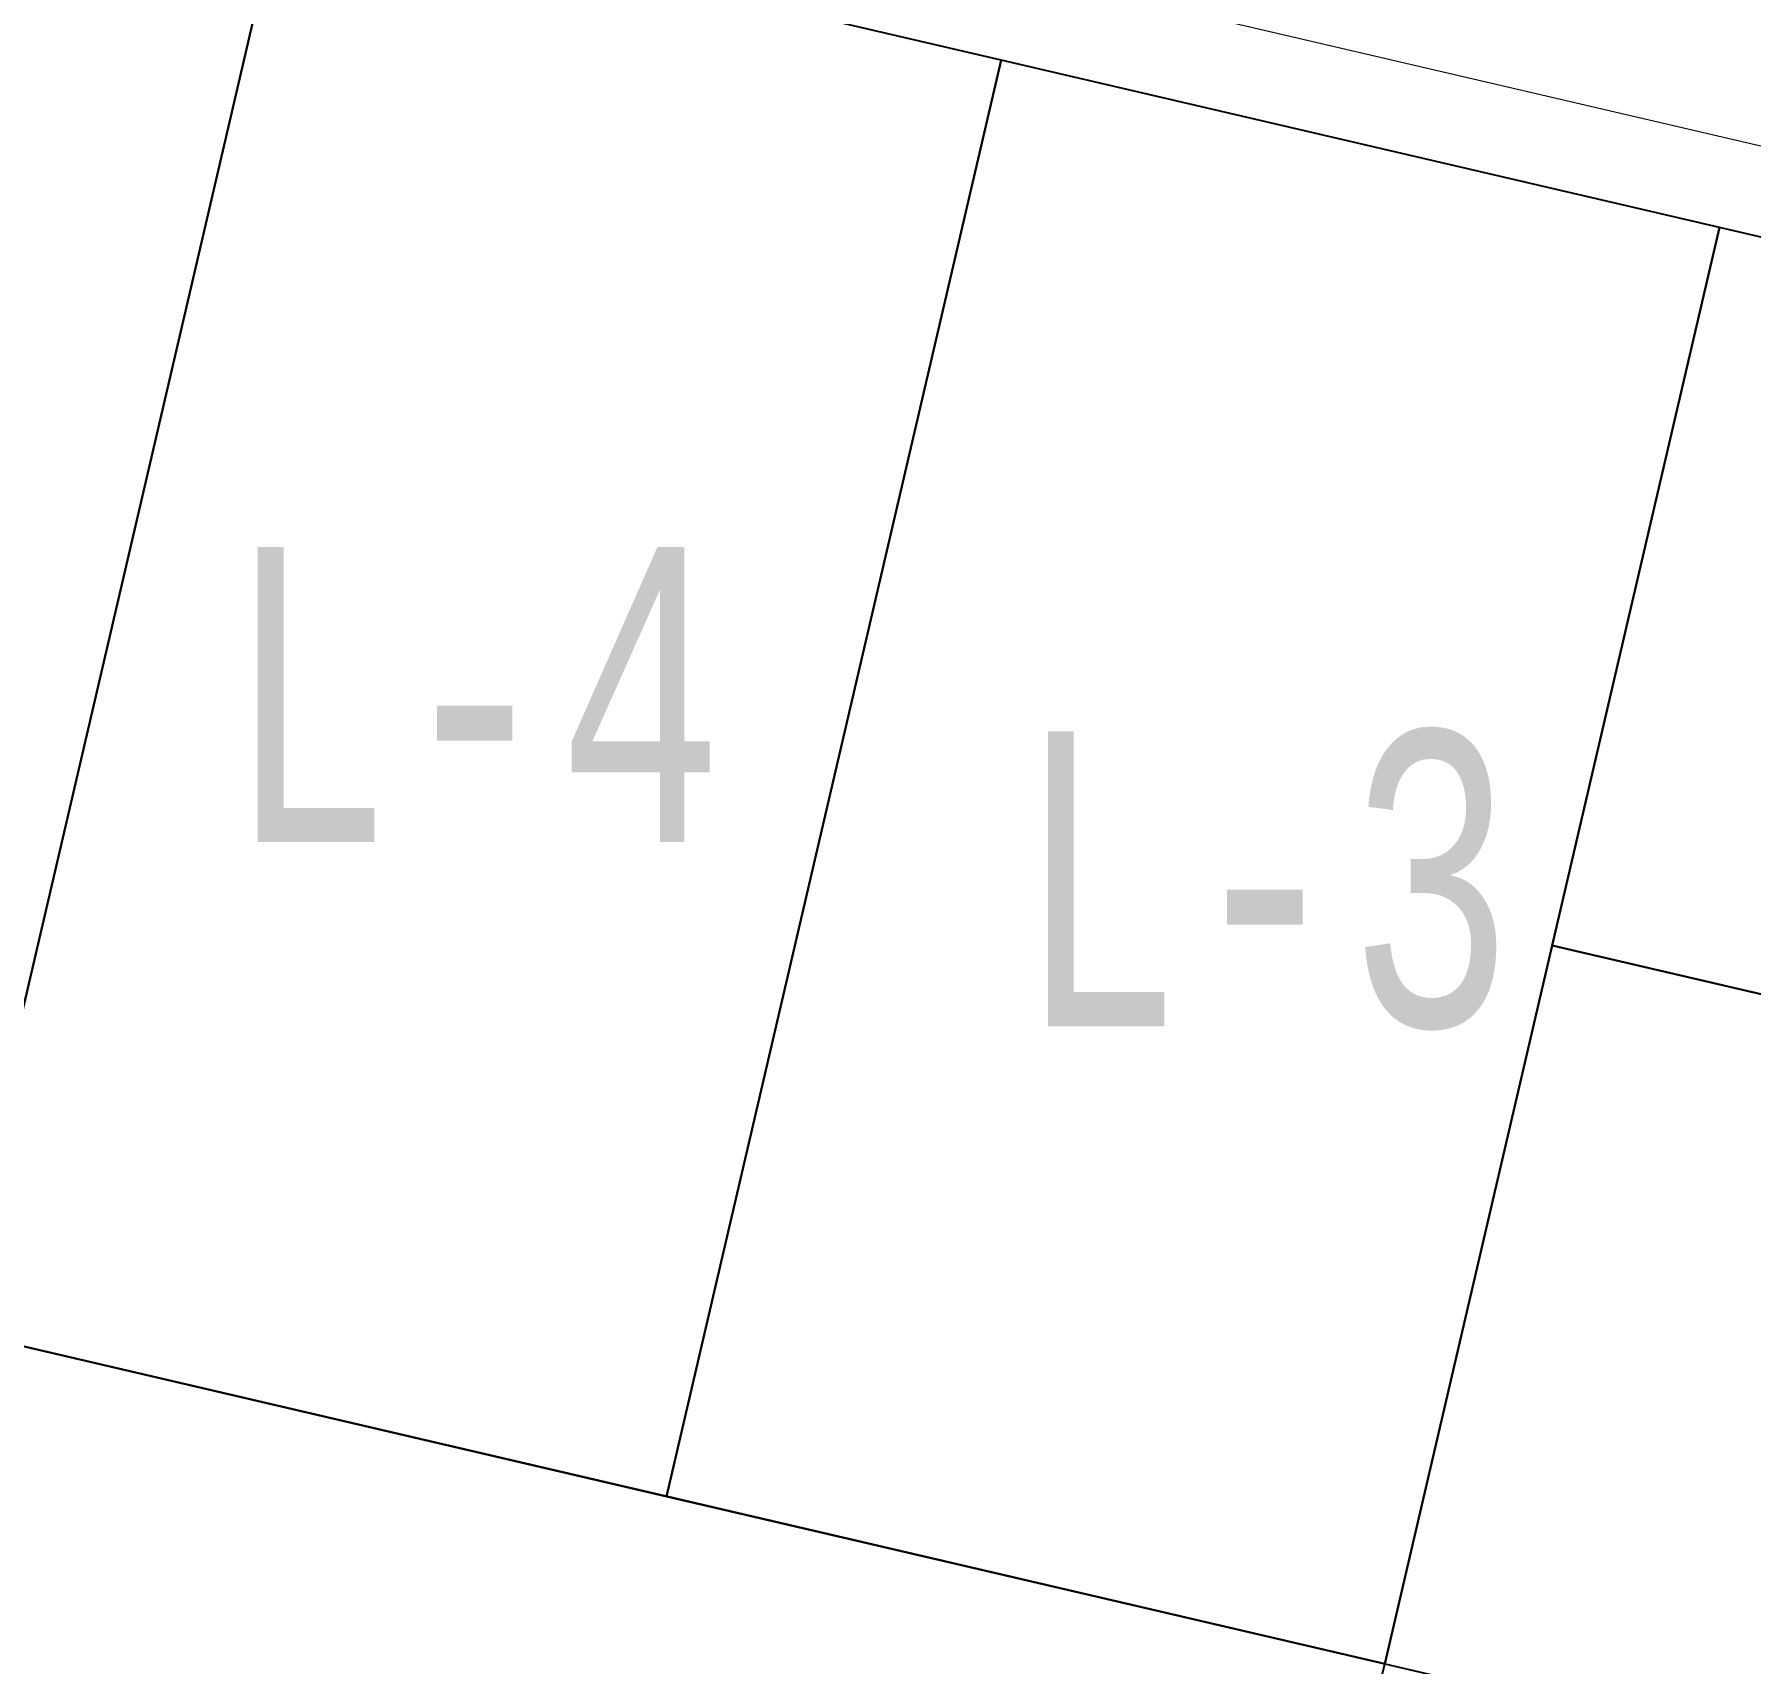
# Model space of a CAD drawing. Header units: millimetres. Extents: x 474016 to 477875, y 2288607 to 2292200.
# Drawn here: x 474205.36 to 474234.44, y 2289294.01 to 2289321.63 of the extents above; entities that cross this region are included whole.
import ezdxf
from ezdxf.enums import TextEntityAlignment as Align

# ---------------------------------------------------------------- set-up
doc = ezdxf.new("R2010")
doc.units = ezdxf.units.MM
doc.header["$LTSCALE"] = 50
doc.layers.add('BANQUETA', color=251, linetype='Continuous', lineweight=5)
doc.layers.add('LOTES', color=6, linetype='Continuous', lineweight=15)
doc.layers.add('CVL_LOTIF', color=1, linetype='Continuous')
doc.layers.add('MZ Y LT', color=7, linetype='Continuous', lineweight=13, true_color=0x0d2bf2)
doc.styles.add('MONOTXT4', font='MONOTXT4.shx', dxfattribs={"width": 0.55})

msp = doc.modelspace()

# ---------------------------------------------------------------- linework, layer by layer
at = {"layer": 'BANQUETA'}
msp.add_lwpolyline([(474124.839, 2289290.893), (474246.576, 2289262.523, 0.414214), (474248.978, 2289264.017), (474260.099, 2289311.738, 0.414214), (474258.606, 2289314.14), (474136.868, 2289342.51)], format="xyb", dxfattribs=at)
at = {"layer": 'CVL_LOTIF'}
for points in [[(474209.57, 2289324.027), (474197.396, 2289326.864), (474191.722, 2289302.517), (474203.896, 2289299.68)], [(474221.744, 2289321.19), (474209.57, 2289324.027), (474203.896, 2289299.68), (474216.07, 2289296.842)], [(474233.918, 2289318.353), (474221.744, 2289321.19), (474216.07, 2289296.842), (474228.243, 2289294.005), (474231.081, 2289306.179)], [(474258.265, 2289312.679), (474233.918, 2289318.353), (474231.081, 2289306.179), (474255.428, 2289300.505)], [(474255.428, 2289300.505), (474231.081, 2289306.179), (474228.243, 2289294.005), (474252.591, 2289288.331)], [(474228.243, 2289294.005), (474203.896, 2289299.68), (474198.222, 2289275.332), (474222.569, 2289269.658)]]:
    msp.add_lwpolyline(points, close=True, dxfattribs=at)
at = {"layer": 'LOTES'}
for p, q in [((474203.896, 2289299.68), (474209.57, 2289324.027)), ((474216.07, 2289296.842), (474221.744, 2289321.19)), ((474228.243, 2289294.005), (474233.918, 2289318.353))]:
    msp.add_line(p, q, dxfattribs=at)

# ---------------------------------------------------------------- texts
at = {"layer": 'MZ Y LT', "lineweight": 13, "style": 'MONOTXT4', "width": 0.65}
for s, p in [('L-4', (474212.82, 2289310.435)), ('L-3', (474226.211, 2289307.314))]:
    msp.add_text(s, height=5, dxfattribs=at).set_placement(p, align=Align.MIDDLE)

doc.saveas('drawing.dxf')
